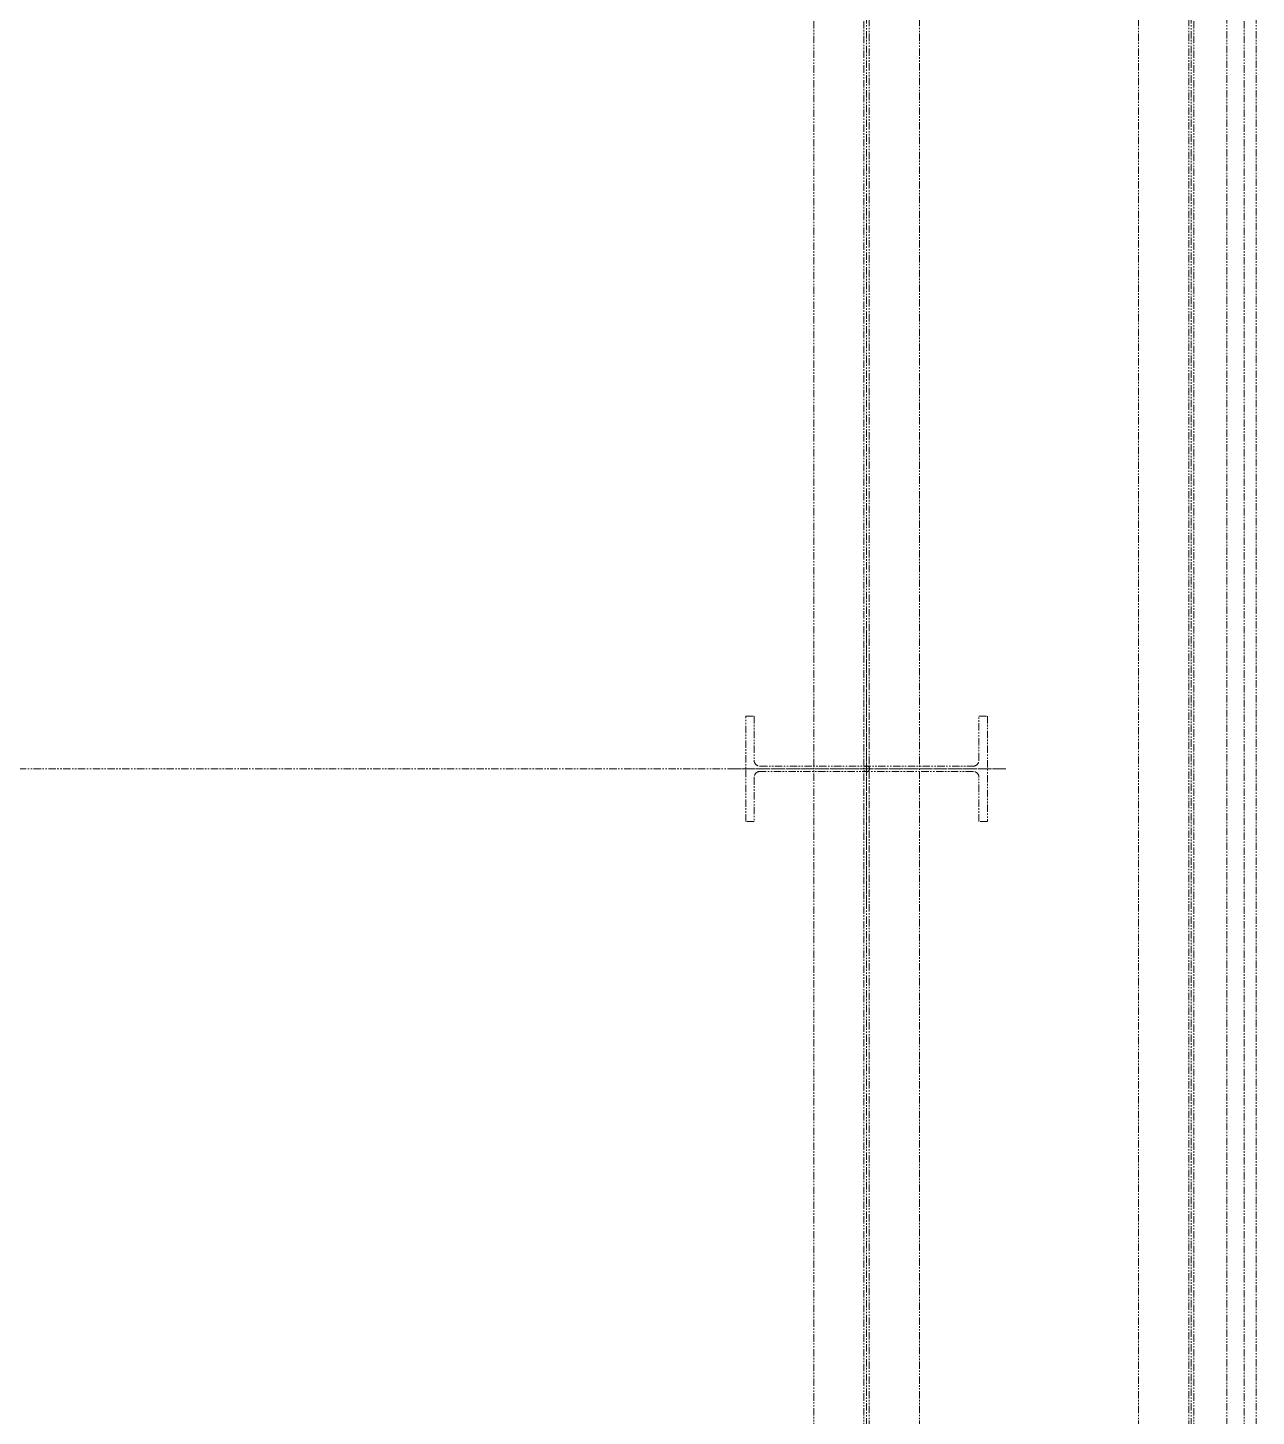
# Model space of a CAD drawing. Header units: inches. Extents: x 209270 to 234360, y -180214 to -150194.
# Drawn here: x 227091 to 229172, y -170061 to -167708 of the extents above; entities that cross this region are included whole.
import ezdxf

# ---------------------------------------------------------------- set-up
doc = ezdxf.new("R2010")
doc.units = ezdxf.units.IN
doc.header["$LTSCALE"] = 10
doc.header["$MEASUREMENT"] = 0
doc.linetypes.add('PHANTOM', pattern=[2.5, 1.25, -0.25, 0.25, -0.25, 0.25, -0.25])
doc.layers.add('DIM', color=42, linetype='Continuous', lineweight=13)
doc.layers.add('PHANTOM', color=8, linetype='PHANTOM', lineweight=0)

# ---------------------------------------------------------------- blocks, each defined once
blk = doc.blocks.new('A$C42DGUYIYTIUYTUY')
at = {"layer": 'PHANTOM'}
for p, q in [((0, 235.7), (0, -235.7)), ((-235.7, 0), (235.7, 0))]:
    blk.add_line(p, q, dxfattribs=at)
blk.add_lwpolyline([(4.4, -180.2, 0.414214), (14.6, -190.4), (89.4, -190.4), (89.4, -204.7), (-89.4, -204.7), (-89.4, -190.4), (-14.6, -190.4, 0.414214), (-4.4, -180.2), (-4.4, 180.2, 0.414214), (-14.6, 190.4), (-89.4, 190.4), (-89.4, 204.7), (89.4, 204.7), (89.4, 190.4), (14.6, 190.4, 0.414214), (4.4, 180.2), (4.4, -180.2)], format="xyb", dxfattribs=at)
blk.add_circle((0, 0), 5, dxfattribs=at)
blk = doc.blocks.new('A$C1b4ed5d7')
at = {"layer": 'PHANTOM'}
for p, q in [((11500, 11000, 0), (11500, 0, 0)), ((12050, 11000, -0.8), (12050, 4.4, -0.8)), ((-235.7, 7300), (11735.7, 7300))]:
    blk.add_line(p, q, dxfattribs=at)
for points, elevation in [([(11589.4, 10995.6), (11589.4, 4.4), (11410.6, 4.4), (11410.6, 10995.6)], 0), ([(11504.4, 10995.6), (11504.4, 4.4), (11495.6, 4.4), (11495.6, 10995.6)], 0), ([(-660, 10500), (12160, 10500), (12160, -550), (-660, -550)], -0.8), ([(-610, 10450), (12110, 10450), (12110, -500), (-610, -500)], -0.8)]:
    blk.add_lwpolyline(points, close=True, dxfattribs=dict(at, elevation=elevation))
at = {"layer": 'PHANTOM', "elevation": -0.8}
for points in [[(12139.4, 4.4), (12139.4, 10995.6), (11960.6, 10995.6), (11960.6, 4.4)], [(12054.4, 4.4), (12054.4, 10995.6), (12045.6, 10995.6), (12045.6, 4.4)]]:
    blk.add_lwpolyline(points, dxfattribs=at)
at = {"layer": 'PHANTOM', "rotation": 270.0096740856855}
blk.add_blockref('A$C42DGUYIYTIUYTUY', (11500, 7300), dxfattribs=at)

msp = doc.modelspace()

# ---------------------------------------------------------------- block references
at = {"layer": 'DIM'}
msp.add_blockref('A$C1b4ed5d7', (217011.9, -176263.7, 0.8), dxfattribs=at)

doc.saveas('drawing.dxf')
